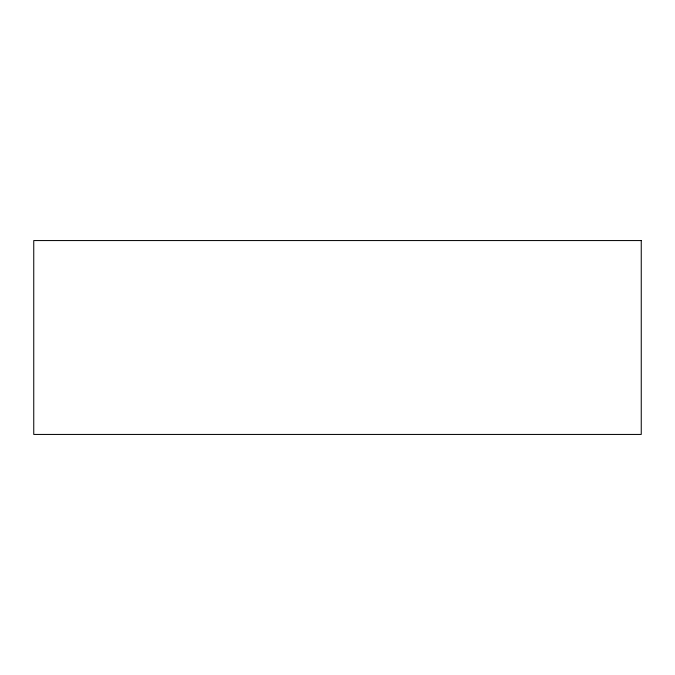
<?xml version="1.0" encoding="UTF-8"?>
<svg xmlns="http://www.w3.org/2000/svg" width="675" height="675" viewBox="0 0 675 675"><rect width="100%" height="100%" fill="white"/><g stroke="black" fill="none" stroke-linecap="round" stroke-linejoin="round"><path stroke-width="1.01" d="M641.25 240.562L33.75 240.562L33.75 434.438L641.25 434.438L641.25 240.562"/></g></svg>
